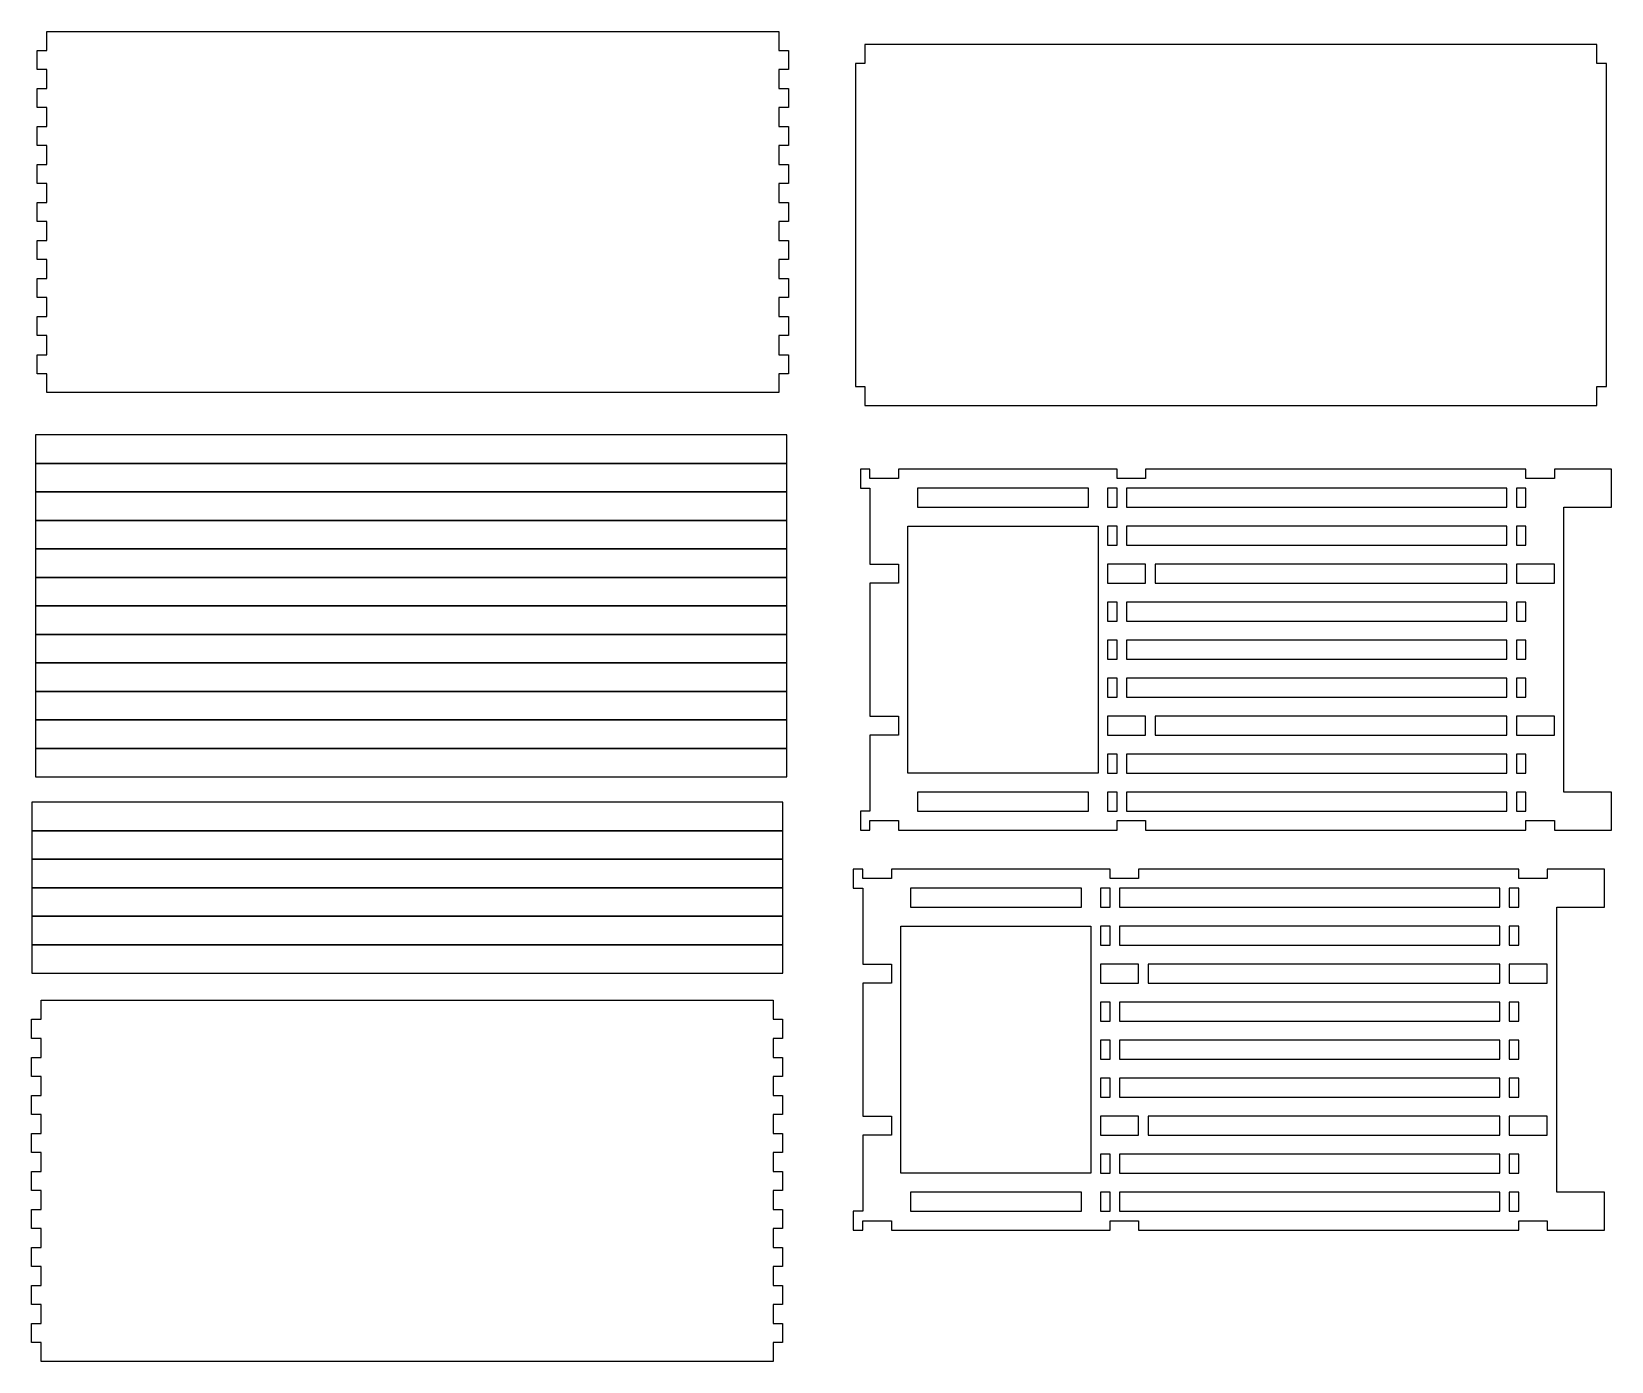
# Model space of a CAD drawing. Header units: inches. Extents: x -40.3 to 25.1, y -28 to 27.1.
import ezdxf

# ---------------------------------------------------------------- set-up
doc = ezdxf.new("R2010")
doc.units = ezdxf.units.IN
doc.header["$MEASUREMENT"] = 0
doc.layers.get('0').update_dxf_attribs({"color": 134})

msp = doc.modelspace()

# ---------------------------------------------------------------- linework, layer by layer
at = {"color": 96}
for points in [[(-39.646, 12.169), (-39.646, 12.956), (-40.039, 12.956), (-40.039, 13.743), (-39.646, 13.743), (-39.646, 14.531), (-40.039, 14.531), (-40.039, 15.318), (-39.646, 15.318), (-39.646, 16.106), (-40.039, 16.106), (-40.039, 16.893), (-39.646, 16.893), (-39.646, 17.681), (-40.039, 17.681), (-40.039, 18.468), (-39.646, 18.468), (-39.646, 19.256), (-40.039, 19.256), (-40.039, 20.043), (-39.646, 20.043), (-39.646, 20.83), (-40.039, 20.83), (-40.039, 21.618), (-39.646, 21.618), (-39.646, 22.405), (-40.039, 22.405), (-40.039, 23.193), (-39.646, 23.193), (-39.646, 23.98), (-40.039, 23.98), (-40.039, 24.768), (-39.646, 24.768), (-39.646, 25.555), (-40.039, 25.555), (-40.039, 26.343), (-39.646, 26.343), (-39.646, 27.13), (-9.329, 27.13), (-9.329, 26.343), (-8.935, 26.343), (-8.935, 25.555), (-9.329, 25.555), (-9.329, 24.768), (-8.935, 24.768), (-8.935, 23.98), (-9.329, 23.98), (-9.329, 23.193), (-8.935, 23.193), (-8.935, 22.405), (-9.329, 22.405), (-9.329, 21.618), (-8.935, 21.618), (-8.935, 20.83), (-9.329, 20.83), (-9.329, 20.043), (-8.935, 20.043), (-8.935, 19.256), (-9.329, 19.256), (-9.329, 18.468), (-8.935, 18.468), (-8.935, 17.681), (-9.329, 17.681), (-9.329, 16.893), (-8.935, 16.893), (-8.935, 16.106), (-9.329, 16.106), (-9.329, 15.318), (-8.935, 15.318), (-8.935, 14.531), (-9.329, 14.531), (-9.329, 13.743), (-8.935, 13.743), (-8.935, 12.956), (-9.329, 12.956), (-9.329, 12.169)], [(-6.162, 12.419), (-5.768, 12.419), (-5.768, 11.632), (24.548, 11.632), (24.548, 12.419), (24.942, 12.419), (24.942, 25.806), (24.548, 25.806), (24.548, 26.593), (-5.768, 26.593), (-5.768, 25.806), (-6.162, 25.806)], [(-9.005, 10.419), (-40.109, 10.419), (-40.109, 9.238), (-9.005, 9.238)], [(-9.005, 9.238), (-40.109, 9.238), (-40.109, 8.057), (-9.005, 8.057)], [(23.18, 7.428), (25.149, 7.428), (25.149, 9.003), (22.787, 9.003), (22.787, 8.609), (21.606, 8.609), (21.606, 9.003), (5.858, 9.003), (5.858, 8.609), (4.676, 8.609), (4.676, 9.003), (-4.379, 9.003), (-4.379, 8.609), (-5.56, 8.609), (-5.56, 9.003), (-5.954, 9.003), (-5.954, 8.216), (-5.56, 8.216), (-5.56, 5.066), (-4.379, 5.066), (-4.379, 4.279), (-5.56, 4.279), (-5.56, -1.233), (-4.379, -1.233), (-4.379, -2.021), (-5.56, -2.021), (-5.56, -5.17), (-5.954, -5.17), (-5.954, -5.958), (-5.56, -5.958), (-5.56, -5.564), (-4.379, -5.564), (-4.379, -5.958), (4.676, -5.958), (4.676, -5.564), (5.858, -5.564), (5.858, -5.958), (21.606, -5.958), (21.606, -5.564), (22.787, -5.564), (22.787, -5.958), (25.149, -5.958), (25.149, -4.383), (23.18, -4.383)], [(-9.005, 8.057), (-40.109, 8.057), (-40.109, 6.876), (-9.005, 6.876)], [(-3.591, 8.216), (-3.591, 7.428), (3.495, 7.428), (3.495, 8.216)], [(4.283, 8.216), (4.283, 7.428), (4.676, 7.428), (4.676, 8.216)], [(5.07, 8.216), (5.07, 7.428), (20.818, 7.428), (20.818, 8.216)], [(21.212, 8.216), (21.212, 7.428), (21.606, 7.428), (21.606, 8.216)], [(-9.005, 6.876), (-40.109, 6.876), (-40.109, 5.695), (-9.005, 5.695)], [(3.889, 6.641), (3.889, -3.596), (-3.985, -3.596), (-3.985, 6.641)], [(4.283, 6.641), (4.283, 5.853), (4.676, 5.853), (4.676, 6.641)], [(5.07, 6.641), (5.07, 5.853), (20.818, 5.853), (20.818, 6.641)], [(21.212, 6.641), (21.212, 5.853), (21.606, 5.853), (21.606, 6.641)], [(-9.005, 5.695), (-40.109, 5.695), (-40.109, 4.513), (-9.005, 4.513)], [(4.283, 5.066), (4.283, 4.279), (5.858, 4.279), (5.858, 5.066)], [(6.251, 5.066), (6.251, 4.279), (20.818, 4.279), (20.818, 5.066)], [(21.212, 5.066), (21.212, 4.279), (22.787, 4.279), (22.787, 5.066)], [(-9.005, 4.513), (-40.109, 4.513), (-40.109, 3.332), (-9.005, 3.332)], [(-9.005, 3.332), (-40.109, 3.332), (-40.109, 2.151), (-9.005, 2.151)], [(4.283, 3.491), (4.283, 2.704), (4.676, 2.704), (4.676, 3.491)], [(5.07, 3.491), (5.07, 2.704), (20.818, 2.704), (20.818, 3.491)], [(21.212, 3.491), (21.212, 2.704), (21.606, 2.704), (21.606, 3.491)], [(-9.005, 2.151), (-40.109, 2.151), (-40.109, 0.97), (-9.005, 0.97)], [(4.283, 1.916), (4.283, 1.129), (4.676, 1.129), (4.676, 1.916)], [(5.07, 1.916), (5.07, 1.129), (20.818, 1.129), (20.818, 1.916)], [(21.212, 1.916), (21.212, 1.129), (21.606, 1.129), (21.606, 1.916)], [(-9.005, 0.97), (-40.109, 0.97), (-40.109, -0.211), (-9.005, -0.211)], [(4.283, 0.342), (4.283, -0.446), (4.676, -0.446), (4.676, 0.342)], [(5.07, 0.342), (5.07, -0.446), (20.818, -0.446), (20.818, 0.342)], [(21.212, 0.342), (21.212, -0.446), (21.606, -0.446), (21.606, 0.342)], [(-9.005, -0.211), (-40.109, -0.211), (-40.109, -1.392), (-9.005, -1.392)], [(4.283, -1.233), (4.283, -2.021), (5.858, -2.021), (5.858, -1.233)], [(6.251, -1.233), (6.251, -2.021), (20.818, -2.021), (20.818, -1.233)], [(21.212, -1.233), (21.212, -2.021), (22.787, -2.021), (22.787, -1.233)], [(-9.005, -1.392), (-40.109, -1.392), (-40.109, -2.574), (-9.005, -2.574)], [(-9.005, -2.574), (-40.109, -2.574), (-40.109, -3.755), (-9.005, -3.755)], [(4.283, -2.808), (4.283, -3.596), (4.676, -3.596), (4.676, -2.808)], [(5.07, -2.808), (5.07, -3.596), (20.818, -3.596), (20.818, -2.808)], [(21.212, -2.808), (21.212, -3.596), (21.606, -3.596), (21.606, -2.808)], [(-3.591, -4.383), (-3.591, -5.17), (3.495, -5.17), (3.495, -4.383)], [(4.283, -4.383), (4.283, -5.17), (4.676, -5.17), (4.676, -4.383)], [(5.07, -4.383), (5.07, -5.17), (20.818, -5.17), (20.818, -4.383)], [(21.212, -4.383), (21.212, -5.17), (21.606, -5.17), (21.606, -4.383)], [(-9.158, -4.799), (-40.261, -4.799), (-40.261, -5.98), (-9.158, -5.98)], [(-9.158, -5.98), (-40.261, -5.98), (-40.261, -7.161), (-9.158, -7.161)], [(-9.158, -7.161), (-40.261, -7.161), (-40.261, -8.342), (-9.158, -8.342)], [(22.889, -9.148), (24.857, -9.148), (24.857, -7.573), (22.495, -7.573), (22.495, -7.967), (21.314, -7.967), (21.314, -7.573), (5.566, -7.573), (5.566, -7.967), (4.385, -7.967), (4.385, -7.573), (-4.67, -7.573), (-4.67, -7.967), (-5.851, -7.967), (-5.851, -7.573), (-6.245, -7.573), (-6.245, -8.361), (-5.851, -8.361), (-5.851, -11.51), (-4.67, -11.51), (-4.67, -12.298), (-5.851, -12.298), (-5.851, -17.809), (-4.67, -17.809), (-4.67, -18.597), (-5.851, -18.597), (-5.851, -21.747), (-6.245, -21.747), (-6.245, -22.534), (-5.851, -22.534), (-5.851, -22.14), (-4.67, -22.14), (-4.67, -22.534), (4.385, -22.534), (4.385, -22.14), (5.566, -22.14), (5.566, -22.534), (21.314, -22.534), (21.314, -22.14), (22.495, -22.14), (22.495, -22.534), (24.857, -22.534), (24.857, -20.959), (22.889, -20.959)], [(-9.158, -8.342), (-40.261, -8.342), (-40.261, -9.523), (-9.158, -9.523)], [(-3.883, -8.361), (-3.883, -9.148), (3.204, -9.148), (3.204, -8.361)], [(3.991, -8.361), (3.991, -9.148), (4.385, -9.148), (4.385, -8.361)], [(4.778, -8.361), (4.778, -9.148), (20.527, -9.148), (20.527, -8.361)], [(20.92, -8.361), (20.92, -9.148), (21.314, -9.148), (21.314, -8.361)], [(-9.158, -9.523), (-40.261, -9.523), (-40.261, -10.705), (-9.158, -10.705)], [(3.597, -9.936), (3.597, -20.172), (-4.277, -20.172), (-4.277, -9.936)], [(3.991, -9.936), (3.991, -10.723), (4.385, -10.723), (4.385, -9.936)], [(4.778, -9.936), (4.778, -10.723), (20.527, -10.723), (20.527, -9.936)], [(20.92, -9.936), (20.92, -10.723), (21.314, -10.723), (21.314, -9.936)], [(-9.158, -10.705), (-40.261, -10.705), (-40.261, -11.886), (-9.158, -11.886)], [(3.991, -11.51), (3.991, -12.298), (5.566, -12.298), (5.566, -11.51)], [(5.96, -11.51), (5.96, -12.298), (20.527, -12.298), (20.527, -11.51)], [(20.92, -11.51), (20.92, -12.298), (22.495, -12.298), (22.495, -11.51)], [(-39.882, -27.97), (-39.882, -27.183), (-40.275, -27.183), (-40.275, -26.395), (-39.882, -26.395), (-39.882, -25.608), (-40.275, -25.608), (-40.275, -24.82), (-39.882, -24.82), (-39.882, -24.033), (-40.275, -24.033), (-40.275, -23.246), (-39.882, -23.246), (-39.882, -22.458), (-40.275, -22.458), (-40.275, -21.671), (-39.882, -21.671), (-39.882, -20.883), (-40.275, -20.883), (-40.275, -20.096), (-39.882, -20.096), (-39.882, -19.308), (-40.275, -19.308), (-40.275, -18.521), (-39.882, -18.521), (-39.882, -17.734), (-40.275, -17.734), (-40.275, -16.946), (-39.882, -16.946), (-39.882, -16.159), (-40.275, -16.159), (-40.275, -15.371), (-39.882, -15.371), (-39.882, -14.584), (-40.275, -14.584), (-40.275, -13.796), (-39.882, -13.796), (-39.882, -13.009), (-9.565, -13.009), (-9.565, -13.796), (-9.172, -13.796), (-9.172, -14.584), (-9.565, -14.584), (-9.565, -15.371), (-9.172, -15.371), (-9.172, -16.159), (-9.565, -16.159), (-9.565, -16.946), (-9.172, -16.946), (-9.172, -17.734), (-9.565, -17.734), (-9.565, -18.521), (-9.172, -18.521), (-9.172, -19.308), (-9.565, -19.308), (-9.565, -20.096), (-9.172, -20.096), (-9.172, -20.883), (-9.565, -20.883), (-9.565, -21.671), (-9.172, -21.671), (-9.172, -22.458), (-9.565, -22.458), (-9.565, -23.246), (-9.172, -23.246), (-9.172, -24.033), (-9.565, -24.033), (-9.565, -24.82), (-9.172, -24.82), (-9.172, -25.608), (-9.565, -25.608), (-9.565, -26.395), (-9.172, -26.395), (-9.172, -27.183), (-9.565, -27.183), (-9.565, -27.97)], [(3.991, -13.085), (3.991, -13.873), (4.385, -13.873), (4.385, -13.085)], [(4.778, -13.085), (4.778, -13.873), (20.527, -13.873), (20.527, -13.085)], [(20.92, -13.085), (20.92, -13.873), (21.314, -13.873), (21.314, -13.085)], [(3.991, -14.66), (3.991, -15.447), (4.385, -15.447), (4.385, -14.66)], [(4.778, -14.66), (4.778, -15.447), (20.527, -15.447), (20.527, -14.66)], [(20.92, -14.66), (20.92, -15.447), (21.314, -15.447), (21.314, -14.66)], [(3.991, -16.235), (3.991, -17.022), (4.385, -17.022), (4.385, -16.235)], [(4.778, -16.235), (4.778, -17.022), (20.527, -17.022), (20.527, -16.235)], [(20.92, -16.235), (20.92, -17.022), (21.314, -17.022), (21.314, -16.235)], [(3.991, -17.809), (3.991, -18.597), (5.566, -18.597), (5.566, -17.809)], [(5.96, -17.809), (5.96, -18.597), (20.527, -18.597), (20.527, -17.809)], [(20.92, -17.809), (20.92, -18.597), (22.495, -18.597), (22.495, -17.809)], [(3.991, -19.384), (3.991, -20.172), (4.385, -20.172), (4.385, -19.384)], [(4.778, -19.384), (4.778, -20.172), (20.527, -20.172), (20.527, -19.384)], [(20.92, -19.384), (20.92, -20.172), (21.314, -20.172), (21.314, -19.384)], [(-3.883, -20.959), (-3.883, -21.747), (3.204, -21.747), (3.204, -20.959)], [(3.991, -20.959), (3.991, -21.747), (4.385, -21.747), (4.385, -20.959)], [(4.778, -20.959), (4.778, -21.747), (20.527, -21.747), (20.527, -20.959)], [(20.92, -20.959), (20.92, -21.747), (21.314, -21.747), (21.314, -20.959)]]:
    msp.add_lwpolyline(points, close=True, dxfattribs=at)

doc.saveas('drawing.dxf')
